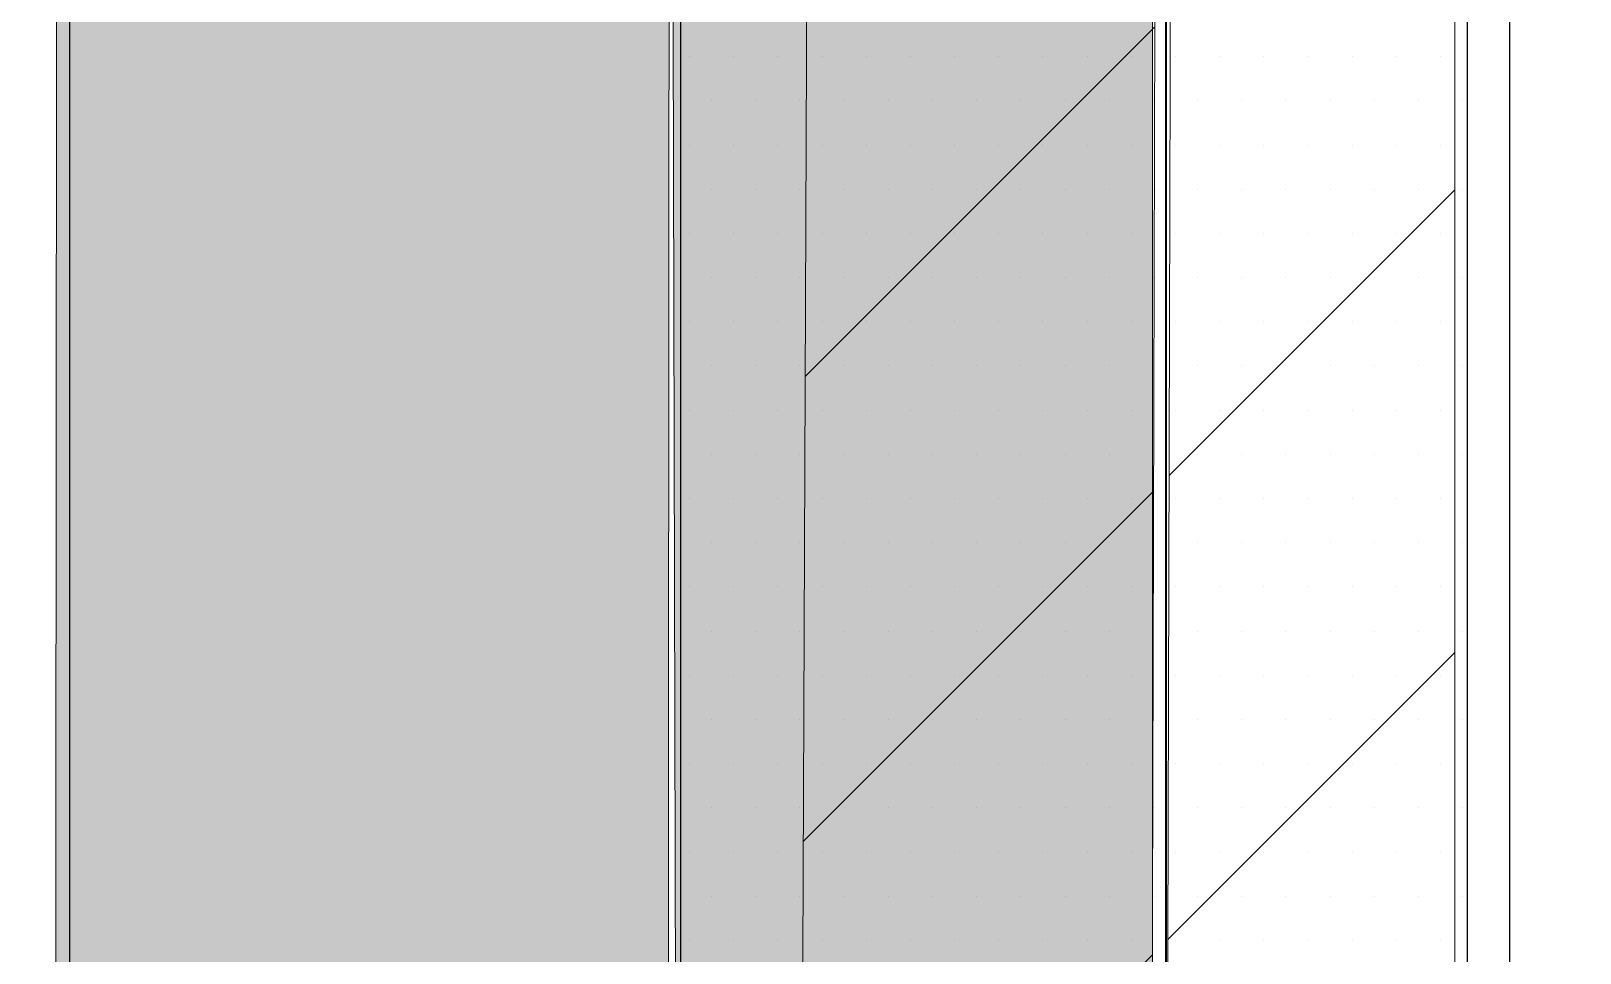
# Model space of a CAD drawing. Extents: x -1337 to 5791, y -3809 to 1769.
# Drawn here: x -668.85 to -621.52, y -2755.84 to -2727.67 of the extents above; entities that cross this region are included whole.
import ezdxf

# ---------------------------------------------------------------- set-up
doc = ezdxf.new("R2010")
doc.units = 0
doc.header["$MEASUREMENT"] = 0
for name, color, linetype, lineweight in [('.ATI-HATCH', 7, 'Continuous', 0), ('G-ANNO-TTLB', 7, 'Continuous', 0), ('Layer 12', 7, 'Continuous', 0), ('TYVEK', 7, 'Continuous', 0)]:
    doc.layers.add(name, color=color, linetype=linetype, lineweight=lineweight)
pattern_1 = [(45, (0, 0), (-7.071067, 7.07107), [])]

# ---------------------------------------------------------------- blocks, each defined once
blk = doc.blocks.new('Block_92')
at = {"layer": '.ATI-HATCH'}
for points, knots in [([(-634.164, -2797.622), (-634.164, -2797.622), (-634.164, -2769.558), (-634.164, -2769.558), (-634.164, -2769.558), (-634.177, -2664.619), (-634.177, -2664.619), (-634.177, -2664.619), (-649.005, -2655.929), (-649.005, -2655.929), (-649.005, -2655.929), (-649.004, -2805.979), (-649.004, -2805.979), (-649.004, -2805.979), (-644.452, -2803.416), (-644.452, -2803.416), (-644.452, -2803.416), (-634.164, -2797.622), (-634.164, -2797.622)], [0, 0, 0, 0, 1, 1, 1, 2, 2, 2, 3, 3, 3, 4, 4, 4, 5, 5, 5, 6, 6, 6, 6]), ([(-622.657, -2792.195), (-622.657, -2792.195), (-624.955, -2790.877), (-624.955, -2790.877), (-624.955, -2790.877), (-624.955, -2670.023), (-624.955, -2670.023), (-624.955, -2670.023), (-634.177, -2664.619), (-634.177, -2664.619), (-634.177, -2664.619), (-634.164, -2769.558), (-634.164, -2769.558), (-634.164, -2769.558), (-634.164, -2797.636), (-634.164, -2797.636)], [0, 0, 0, 0, 1, 1, 1, 2, 2, 2, 3, 3, 3, 4, 4, 4, 5, 5, 5, 5])]:
    blk.add_open_spline(points, degree=3, knots=knots, dxfattribs=at)
at = {"layer": '.ATI-HATCH', "color": 8, "lineweight": 0, "true_color": 0x808080}
for points in [[(-648.731, -2728.459), (-648.731, -2728.459), (-648.731, -2728.459), (-648.731, -2728.459)], [(-647.381, -2728.459), (-647.381, -2728.459), (-647.381, -2728.459), (-647.381, -2728.459)], [(-646.031, -2728.459), (-646.031, -2728.459), (-646.031, -2728.459), (-646.031, -2728.459)], [(-644.681, -2728.459), (-644.681, -2728.459), (-644.681, -2728.459), (-644.681, -2728.459)], [(-643.331, -2728.459), (-643.331, -2728.459), (-643.331, -2728.459), (-643.331, -2728.459)], [(-641.981, -2728.459), (-641.981, -2728.459), (-641.981, -2728.459), (-641.981, -2728.459)], [(-640.631, -2728.459), (-640.631, -2728.459), (-640.631, -2728.459), (-640.631, -2728.459)], [(-639.281, -2728.459), (-639.281, -2728.459), (-639.281, -2728.459), (-639.281, -2728.459)], [(-637.931, -2728.459), (-637.931, -2728.459), (-637.931, -2728.459), (-637.931, -2728.459)], [(-636.581, -2728.459), (-636.581, -2728.459), (-636.581, -2728.459), (-636.581, -2728.459)], [(-635.231, -2728.459), (-635.231, -2728.459), (-635.231, -2728.459), (-635.231, -2728.459)], [(-633.881, -2728.459), (-633.881, -2728.459), (-633.881, -2728.459), (-633.881, -2728.459)], [(-632.531, -2728.459), (-632.531, -2728.459), (-632.531, -2728.459), (-632.531, -2728.459)], [(-631.181, -2728.459), (-631.181, -2728.459), (-631.181, -2728.459), (-631.181, -2728.459)], [(-629.831, -2728.459), (-629.831, -2728.459), (-629.831, -2728.459), (-629.831, -2728.459)], [(-628.481, -2728.459), (-628.481, -2728.459), (-628.481, -2728.459), (-628.481, -2728.459)], [(-627.131, -2728.459), (-627.131, -2728.459), (-627.131, -2728.459), (-627.131, -2728.459)], [(-625.781, -2728.459), (-625.781, -2728.459), (-625.781, -2728.459), (-625.781, -2728.459)], [(-648.056, -2729.809), (-648.056, -2729.809), (-648.056, -2729.809), (-648.056, -2729.809)], [(-646.706, -2729.809), (-646.706, -2729.809), (-646.706, -2729.809), (-646.706, -2729.809)], [(-645.356, -2729.809), (-645.356, -2729.809), (-645.356, -2729.809), (-645.356, -2729.809)], [(-644.006, -2729.809), (-644.006, -2729.809), (-644.006, -2729.809), (-644.006, -2729.809)], [(-642.656, -2729.809), (-642.656, -2729.809), (-642.656, -2729.809), (-642.656, -2729.809)], [(-641.306, -2729.809), (-641.306, -2729.809), (-641.306, -2729.809), (-641.306, -2729.809)], [(-639.956, -2729.809), (-639.956, -2729.809), (-639.956, -2729.809), (-639.956, -2729.809)], [(-638.606, -2729.809), (-638.606, -2729.809), (-638.606, -2729.809), (-638.606, -2729.809)], [(-637.256, -2729.809), (-637.256, -2729.809), (-637.256, -2729.809), (-637.256, -2729.809)], [(-635.906, -2729.809), (-635.906, -2729.809), (-635.906, -2729.809), (-635.906, -2729.809)], [(-634.556, -2729.809), (-634.556, -2729.809), (-634.556, -2729.809), (-634.556, -2729.809)], [(-633.206, -2729.809), (-633.206, -2729.809), (-633.206, -2729.809), (-633.206, -2729.809)], [(-631.856, -2729.809), (-631.856, -2729.809), (-631.856, -2729.809), (-631.856, -2729.809)], [(-630.506, -2729.809), (-630.506, -2729.809), (-630.506, -2729.809), (-630.506, -2729.809)], [(-629.156, -2729.809), (-629.156, -2729.809), (-629.156, -2729.809), (-629.156, -2729.809)], [(-627.806, -2729.809), (-627.806, -2729.809), (-627.806, -2729.809), (-627.806, -2729.809)], [(-626.456, -2729.809), (-626.456, -2729.809), (-626.456, -2729.809), (-626.456, -2729.809)], [(-625.106, -2729.809), (-625.106, -2729.809), (-625.106, -2729.809), (-625.106, -2729.809)], [(-648.731, -2731.159), (-648.731, -2731.159), (-648.731, -2731.159), (-648.731, -2731.159)], [(-647.381, -2731.159), (-647.381, -2731.159), (-647.381, -2731.159), (-647.381, -2731.159)], [(-646.031, -2731.159), (-646.031, -2731.159), (-646.031, -2731.159), (-646.031, -2731.159)], [(-644.681, -2731.159), (-644.681, -2731.159), (-644.681, -2731.159), (-644.681, -2731.159)], [(-643.331, -2731.159), (-643.331, -2731.159), (-643.331, -2731.159), (-643.331, -2731.159)], [(-641.981, -2731.159), (-641.981, -2731.159), (-641.981, -2731.159), (-641.981, -2731.159)], [(-640.631, -2731.159), (-640.631, -2731.159), (-640.631, -2731.159), (-640.631, -2731.159)], [(-639.281, -2731.159), (-639.281, -2731.159), (-639.281, -2731.159), (-639.281, -2731.159)], [(-637.931, -2731.159), (-637.931, -2731.159), (-637.931, -2731.159), (-637.931, -2731.159)], [(-636.581, -2731.159), (-636.581, -2731.159), (-636.581, -2731.159), (-636.581, -2731.159)], [(-635.231, -2731.159), (-635.231, -2731.159), (-635.231, -2731.159), (-635.231, -2731.159)], [(-633.881, -2731.159), (-633.881, -2731.159), (-633.881, -2731.159), (-633.881, -2731.159)], [(-632.531, -2731.159), (-632.531, -2731.159), (-632.531, -2731.159), (-632.531, -2731.159)], [(-631.181, -2731.159), (-631.181, -2731.159), (-631.181, -2731.159), (-631.181, -2731.159)], [(-629.831, -2731.159), (-629.831, -2731.159), (-629.831, -2731.159), (-629.831, -2731.159)], [(-628.481, -2731.159), (-628.481, -2731.159), (-628.481, -2731.159), (-628.481, -2731.159)], [(-627.131, -2731.159), (-627.131, -2731.159), (-627.131, -2731.159), (-627.131, -2731.159)], [(-625.781, -2731.159), (-625.781, -2731.159), (-625.781, -2731.159), (-625.781, -2731.159)], [(-648.056, -2732.509), (-648.056, -2732.509), (-648.056, -2732.509), (-648.056, -2732.509)], [(-646.706, -2732.509), (-646.706, -2732.509), (-646.706, -2732.509), (-646.706, -2732.509)], [(-645.356, -2732.509), (-645.356, -2732.509), (-645.356, -2732.509), (-645.356, -2732.509)], [(-644.006, -2732.509), (-644.006, -2732.509), (-644.006, -2732.509), (-644.006, -2732.509)], [(-642.656, -2732.509), (-642.656, -2732.509), (-642.656, -2732.509), (-642.656, -2732.509)], [(-641.306, -2732.509), (-641.306, -2732.509), (-641.306, -2732.509), (-641.306, -2732.509)], [(-639.956, -2732.509), (-639.956, -2732.509), (-639.956, -2732.509), (-639.956, -2732.509)], [(-638.606, -2732.509), (-638.606, -2732.509), (-638.606, -2732.509), (-638.606, -2732.509)], [(-637.256, -2732.509), (-637.256, -2732.509), (-637.256, -2732.509), (-637.256, -2732.509)], [(-635.906, -2732.509), (-635.906, -2732.509), (-635.906, -2732.509), (-635.906, -2732.509)], [(-634.556, -2732.509), (-634.556, -2732.509), (-634.556, -2732.509), (-634.556, -2732.509)], [(-633.206, -2732.509), (-633.206, -2732.509), (-633.206, -2732.509), (-633.206, -2732.509)], [(-631.856, -2732.509), (-631.856, -2732.509), (-631.856, -2732.509), (-631.856, -2732.509)], [(-630.506, -2732.509), (-630.506, -2732.509), (-630.506, -2732.509), (-630.506, -2732.509)], [(-629.156, -2732.509), (-629.156, -2732.509), (-629.156, -2732.509), (-629.156, -2732.509)], [(-627.806, -2732.509), (-627.806, -2732.509), (-627.806, -2732.509), (-627.806, -2732.509)], [(-626.456, -2732.509), (-626.456, -2732.509), (-626.456, -2732.509), (-626.456, -2732.509)], [(-625.106, -2732.509), (-625.106, -2732.509), (-625.106, -2732.509), (-625.106, -2732.509)], [(-648.731, -2733.859), (-648.731, -2733.859), (-648.731, -2733.859), (-648.731, -2733.859)], [(-647.381, -2733.859), (-647.381, -2733.859), (-647.381, -2733.859), (-647.381, -2733.859)], [(-646.031, -2733.859), (-646.031, -2733.859), (-646.031, -2733.859), (-646.031, -2733.859)], [(-644.681, -2733.859), (-644.681, -2733.859), (-644.681, -2733.859), (-644.681, -2733.859)], [(-643.331, -2733.859), (-643.331, -2733.859), (-643.331, -2733.859), (-643.331, -2733.859)], [(-641.981, -2733.859), (-641.981, -2733.859), (-641.981, -2733.859), (-641.981, -2733.859)], [(-640.631, -2733.859), (-640.631, -2733.859), (-640.631, -2733.859), (-640.631, -2733.859)], [(-639.281, -2733.859), (-639.281, -2733.859), (-639.281, -2733.859), (-639.281, -2733.859)], [(-637.931, -2733.859), (-637.931, -2733.859), (-637.931, -2733.859), (-637.931, -2733.859)], [(-636.581, -2733.859), (-636.581, -2733.859), (-636.581, -2733.859), (-636.581, -2733.859)], [(-635.231, -2733.859), (-635.231, -2733.859), (-635.231, -2733.859), (-635.231, -2733.859)], [(-633.881, -2733.859), (-633.881, -2733.859), (-633.881, -2733.859), (-633.881, -2733.859)], [(-632.531, -2733.859), (-632.531, -2733.859), (-632.531, -2733.859), (-632.531, -2733.859)], [(-631.181, -2733.859), (-631.181, -2733.859), (-631.181, -2733.859), (-631.181, -2733.859)], [(-629.831, -2733.859), (-629.831, -2733.859), (-629.831, -2733.859), (-629.831, -2733.859)], [(-628.481, -2733.859), (-628.481, -2733.859), (-628.481, -2733.859), (-628.481, -2733.859)], [(-627.131, -2733.859), (-627.131, -2733.859), (-627.131, -2733.859), (-627.131, -2733.859)], [(-625.781, -2733.859), (-625.781, -2733.859), (-625.781, -2733.859), (-625.781, -2733.859)], [(-648.056, -2735.209), (-648.056, -2735.209), (-648.056, -2735.209), (-648.056, -2735.209)], [(-646.706, -2735.209), (-646.706, -2735.209), (-646.706, -2735.209), (-646.706, -2735.209)], [(-645.356, -2735.209), (-645.356, -2735.209), (-645.356, -2735.209), (-645.356, -2735.209)], [(-644.006, -2735.209), (-644.006, -2735.209), (-644.006, -2735.209), (-644.006, -2735.209)], [(-642.656, -2735.209), (-642.656, -2735.209), (-642.656, -2735.209), (-642.656, -2735.209)], [(-641.306, -2735.209), (-641.306, -2735.209), (-641.306, -2735.209), (-641.306, -2735.209)], [(-639.956, -2735.209), (-639.956, -2735.209), (-639.956, -2735.209), (-639.956, -2735.209)], [(-638.606, -2735.209), (-638.606, -2735.209), (-638.606, -2735.209), (-638.606, -2735.209)], [(-637.256, -2735.209), (-637.256, -2735.209), (-637.256, -2735.209), (-637.256, -2735.209)], [(-635.906, -2735.209), (-635.906, -2735.209), (-635.906, -2735.209), (-635.906, -2735.209)], [(-634.556, -2735.209), (-634.556, -2735.209), (-634.556, -2735.209), (-634.556, -2735.209)], [(-633.206, -2735.209), (-633.206, -2735.209), (-633.206, -2735.209), (-633.206, -2735.209)], [(-631.856, -2735.209), (-631.856, -2735.209), (-631.856, -2735.209), (-631.856, -2735.209)], [(-630.506, -2735.209), (-630.506, -2735.209), (-630.506, -2735.209), (-630.506, -2735.209)], [(-629.156, -2735.209), (-629.156, -2735.209), (-629.156, -2735.209), (-629.156, -2735.209)], [(-627.806, -2735.209), (-627.806, -2735.209), (-627.806, -2735.209), (-627.806, -2735.209)], [(-626.456, -2735.209), (-626.456, -2735.209), (-626.456, -2735.209), (-626.456, -2735.209)], [(-625.106, -2735.209), (-625.106, -2735.209), (-625.106, -2735.209), (-625.106, -2735.209)], [(-648.731, -2736.559), (-648.731, -2736.559), (-648.731, -2736.559), (-648.731, -2736.559)], [(-647.381, -2736.559), (-647.381, -2736.559), (-647.381, -2736.559), (-647.381, -2736.559)], [(-646.031, -2736.559), (-646.031, -2736.559), (-646.031, -2736.559), (-646.031, -2736.559)], [(-644.681, -2736.559), (-644.681, -2736.559), (-644.681, -2736.559), (-644.681, -2736.559)], [(-643.331, -2736.559), (-643.331, -2736.559), (-643.331, -2736.559), (-643.331, -2736.559)], [(-641.981, -2736.559), (-641.981, -2736.559), (-641.981, -2736.559), (-641.981, -2736.559)], [(-640.631, -2736.559), (-640.631, -2736.559), (-640.631, -2736.559), (-640.631, -2736.559)], [(-639.281, -2736.559), (-639.281, -2736.559), (-639.281, -2736.559), (-639.281, -2736.559)], [(-637.931, -2736.559), (-637.931, -2736.559), (-637.931, -2736.559), (-637.931, -2736.559)], [(-636.581, -2736.559), (-636.581, -2736.559), (-636.581, -2736.559), (-636.581, -2736.559)], [(-635.231, -2736.559), (-635.231, -2736.559), (-635.231, -2736.559), (-635.231, -2736.559)], [(-633.881, -2736.559), (-633.881, -2736.559), (-633.881, -2736.559), (-633.881, -2736.559)], [(-632.531, -2736.559), (-632.531, -2736.559), (-632.531, -2736.559), (-632.531, -2736.559)], [(-631.181, -2736.559), (-631.181, -2736.559), (-631.181, -2736.559), (-631.181, -2736.559)], [(-629.831, -2736.559), (-629.831, -2736.559), (-629.831, -2736.559), (-629.831, -2736.559)], [(-628.481, -2736.559), (-628.481, -2736.559), (-628.481, -2736.559), (-628.481, -2736.559)], [(-627.131, -2736.559), (-627.131, -2736.559), (-627.131, -2736.559), (-627.131, -2736.559)], [(-625.781, -2736.559), (-625.781, -2736.559), (-625.781, -2736.559), (-625.781, -2736.559)], [(-648.056, -2737.909), (-648.056, -2737.909), (-648.056, -2737.909), (-648.056, -2737.909)], [(-646.706, -2737.909), (-646.706, -2737.909), (-646.706, -2737.909), (-646.706, -2737.909)], [(-645.356, -2737.909), (-645.356, -2737.909), (-645.356, -2737.909), (-645.356, -2737.909)], [(-644.006, -2737.909), (-644.006, -2737.909), (-644.006, -2737.909), (-644.006, -2737.909)], [(-642.656, -2737.909), (-642.656, -2737.909), (-642.656, -2737.909), (-642.656, -2737.909)], [(-641.306, -2737.909), (-641.306, -2737.909), (-641.306, -2737.909), (-641.306, -2737.909)], [(-639.956, -2737.909), (-639.956, -2737.909), (-639.956, -2737.909), (-639.956, -2737.909)], [(-638.606, -2737.909), (-638.606, -2737.909), (-638.606, -2737.909), (-638.606, -2737.909)], [(-637.256, -2737.909), (-637.256, -2737.909), (-637.256, -2737.909), (-637.256, -2737.909)], [(-635.906, -2737.909), (-635.906, -2737.909), (-635.906, -2737.909), (-635.906, -2737.909)], [(-634.556, -2737.909), (-634.556, -2737.909), (-634.556, -2737.909), (-634.556, -2737.909)], [(-633.206, -2737.909), (-633.206, -2737.909), (-633.206, -2737.909), (-633.206, -2737.909)], [(-631.856, -2737.909), (-631.856, -2737.909), (-631.856, -2737.909), (-631.856, -2737.909)], [(-630.506, -2737.909), (-630.506, -2737.909), (-630.506, -2737.909), (-630.506, -2737.909)], [(-629.156, -2737.909), (-629.156, -2737.909), (-629.156, -2737.909), (-629.156, -2737.909)], [(-627.806, -2737.909), (-627.806, -2737.909), (-627.806, -2737.909), (-627.806, -2737.909)], [(-626.456, -2737.909), (-626.456, -2737.909), (-626.456, -2737.909), (-626.456, -2737.909)], [(-625.106, -2737.909), (-625.106, -2737.909), (-625.106, -2737.909), (-625.106, -2737.909)], [(-648.731, -2739.259), (-648.731, -2739.259), (-648.731, -2739.259), (-648.731, -2739.259)], [(-647.381, -2739.259), (-647.381, -2739.259), (-647.381, -2739.259), (-647.381, -2739.259)], [(-646.031, -2739.259), (-646.031, -2739.259), (-646.031, -2739.259), (-646.031, -2739.259)], [(-644.681, -2739.259), (-644.681, -2739.259), (-644.681, -2739.259), (-644.681, -2739.259)], [(-643.331, -2739.259), (-643.331, -2739.259), (-643.331, -2739.259), (-643.331, -2739.259)], [(-641.981, -2739.259), (-641.981, -2739.259), (-641.981, -2739.259), (-641.981, -2739.259)], [(-640.631, -2739.259), (-640.631, -2739.259), (-640.631, -2739.259), (-640.631, -2739.259)], [(-639.281, -2739.259), (-639.281, -2739.259), (-639.281, -2739.259), (-639.281, -2739.259)], [(-637.931, -2739.259), (-637.931, -2739.259), (-637.931, -2739.259), (-637.931, -2739.259)], [(-636.581, -2739.259), (-636.581, -2739.259), (-636.581, -2739.259), (-636.581, -2739.259)], [(-635.231, -2739.259), (-635.231, -2739.259), (-635.231, -2739.259), (-635.231, -2739.259)], [(-633.881, -2739.259), (-633.881, -2739.259), (-633.881, -2739.259), (-633.881, -2739.259)], [(-632.531, -2739.259), (-632.531, -2739.259), (-632.531, -2739.259), (-632.531, -2739.259)], [(-631.181, -2739.259), (-631.181, -2739.259), (-631.181, -2739.259), (-631.181, -2739.259)], [(-629.831, -2739.259), (-629.831, -2739.259), (-629.831, -2739.259), (-629.831, -2739.259)], [(-628.481, -2739.259), (-628.481, -2739.259), (-628.481, -2739.259), (-628.481, -2739.259)], [(-627.131, -2739.259), (-627.131, -2739.259), (-627.131, -2739.259), (-627.131, -2739.259)], [(-625.781, -2739.259), (-625.781, -2739.259), (-625.781, -2739.259), (-625.781, -2739.259)], [(-648.056, -2740.609), (-648.056, -2740.609), (-648.056, -2740.609), (-648.056, -2740.609)], [(-646.706, -2740.609), (-646.706, -2740.609), (-646.706, -2740.609), (-646.706, -2740.609)], [(-645.356, -2740.609), (-645.356, -2740.609), (-645.356, -2740.609), (-645.356, -2740.609)], [(-644.006, -2740.609), (-644.006, -2740.609), (-644.006, -2740.609), (-644.006, -2740.609)], [(-642.656, -2740.609), (-642.656, -2740.609), (-642.656, -2740.609), (-642.656, -2740.609)], [(-641.306, -2740.609), (-641.306, -2740.609), (-641.306, -2740.609), (-641.306, -2740.609)], [(-639.956, -2740.609), (-639.956, -2740.609), (-639.956, -2740.609), (-639.956, -2740.609)], [(-638.606, -2740.609), (-638.606, -2740.609), (-638.606, -2740.609), (-638.606, -2740.609)], [(-637.256, -2740.609), (-637.256, -2740.609), (-637.256, -2740.609), (-637.256, -2740.609)], [(-635.906, -2740.609), (-635.906, -2740.609), (-635.906, -2740.609), (-635.906, -2740.609)], [(-634.556, -2740.609), (-634.556, -2740.609), (-634.556, -2740.609), (-634.556, -2740.609)], [(-633.206, -2740.609), (-633.206, -2740.609), (-633.206, -2740.609), (-633.206, -2740.609)], [(-631.856, -2740.609), (-631.856, -2740.609), (-631.856, -2740.609), (-631.856, -2740.609)], [(-630.506, -2740.609), (-630.506, -2740.609), (-630.506, -2740.609), (-630.506, -2740.609)], [(-629.156, -2740.609), (-629.156, -2740.609), (-629.156, -2740.609), (-629.156, -2740.609)], [(-627.806, -2740.609), (-627.806, -2740.609), (-627.806, -2740.609), (-627.806, -2740.609)], [(-626.456, -2740.609), (-626.456, -2740.609), (-626.456, -2740.609), (-626.456, -2740.609)], [(-625.106, -2740.609), (-625.106, -2740.609), (-625.106, -2740.609), (-625.106, -2740.609)], [(-648.731, -2741.959), (-648.731, -2741.959), (-648.731, -2741.959), (-648.731, -2741.959)], [(-647.381, -2741.959), (-647.381, -2741.959), (-647.381, -2741.959), (-647.381, -2741.959)], [(-646.031, -2741.959), (-646.031, -2741.959), (-646.031, -2741.959), (-646.031, -2741.959)], [(-644.681, -2741.959), (-644.681, -2741.959), (-644.681, -2741.959), (-644.681, -2741.959)], [(-643.331, -2741.959), (-643.331, -2741.959), (-643.331, -2741.959), (-643.331, -2741.959)], [(-641.981, -2741.959), (-641.981, -2741.959), (-641.981, -2741.959), (-641.981, -2741.959)], [(-640.631, -2741.959), (-640.631, -2741.959), (-640.631, -2741.959), (-640.631, -2741.959)], [(-639.281, -2741.959), (-639.281, -2741.959), (-639.281, -2741.959), (-639.281, -2741.959)], [(-637.931, -2741.959), (-637.931, -2741.959), (-637.931, -2741.959), (-637.931, -2741.959)], [(-636.581, -2741.959), (-636.581, -2741.959), (-636.581, -2741.959), (-636.581, -2741.959)], [(-635.231, -2741.959), (-635.231, -2741.959), (-635.231, -2741.959), (-635.231, -2741.959)], [(-633.881, -2741.959), (-633.881, -2741.959), (-633.881, -2741.959), (-633.881, -2741.959)], [(-632.531, -2741.959), (-632.531, -2741.959), (-632.531, -2741.959), (-632.531, -2741.959)], [(-631.181, -2741.959), (-631.181, -2741.959), (-631.181, -2741.959), (-631.181, -2741.959)], [(-629.831, -2741.959), (-629.831, -2741.959), (-629.831, -2741.959), (-629.831, -2741.959)], [(-628.481, -2741.959), (-628.481, -2741.959), (-628.481, -2741.959), (-628.481, -2741.959)], [(-627.131, -2741.959), (-627.131, -2741.959), (-627.131, -2741.959), (-627.131, -2741.959)], [(-625.781, -2741.959), (-625.781, -2741.959), (-625.781, -2741.959), (-625.781, -2741.959)], [(-648.056, -2743.309), (-648.056, -2743.309), (-648.056, -2743.309), (-648.056, -2743.309)], [(-646.706, -2743.309), (-646.706, -2743.309), (-646.706, -2743.309), (-646.706, -2743.309)], [(-645.356, -2743.309), (-645.356, -2743.309), (-645.356, -2743.309), (-645.356, -2743.309)], [(-644.006, -2743.309), (-644.006, -2743.309), (-644.006, -2743.309), (-644.006, -2743.309)], [(-642.656, -2743.309), (-642.656, -2743.309), (-642.656, -2743.309), (-642.656, -2743.309)], [(-641.306, -2743.309), (-641.306, -2743.309), (-641.306, -2743.309), (-641.306, -2743.309)], [(-639.956, -2743.309), (-639.956, -2743.309), (-639.956, -2743.309), (-639.956, -2743.309)], [(-638.606, -2743.309), (-638.606, -2743.309), (-638.606, -2743.309), (-638.606, -2743.309)], [(-637.256, -2743.309), (-637.256, -2743.309), (-637.256, -2743.309), (-637.256, -2743.309)], [(-635.906, -2743.309), (-635.906, -2743.309), (-635.906, -2743.309), (-635.906, -2743.309)], [(-634.556, -2743.309), (-634.556, -2743.309), (-634.556, -2743.309), (-634.556, -2743.309)], [(-633.206, -2743.309), (-633.206, -2743.309), (-633.206, -2743.309), (-633.206, -2743.309)], [(-631.856, -2743.309), (-631.856, -2743.309), (-631.856, -2743.309), (-631.856, -2743.309)], [(-630.506, -2743.309), (-630.506, -2743.309), (-630.506, -2743.309), (-630.506, -2743.309)], [(-629.156, -2743.309), (-629.156, -2743.309), (-629.156, -2743.309), (-629.156, -2743.309)], [(-627.806, -2743.309), (-627.806, -2743.309), (-627.806, -2743.309), (-627.806, -2743.309)], [(-626.456, -2743.309), (-626.456, -2743.309), (-626.456, -2743.309), (-626.456, -2743.309)], [(-625.106, -2743.309), (-625.106, -2743.309), (-625.106, -2743.309), (-625.106, -2743.309)], [(-648.731, -2744.659), (-648.731, -2744.659), (-648.731, -2744.659), (-648.731, -2744.659)], [(-647.381, -2744.659), (-647.381, -2744.659), (-647.381, -2744.659), (-647.381, -2744.659)], [(-646.031, -2744.659), (-646.031, -2744.659), (-646.031, -2744.659), (-646.031, -2744.659)], [(-644.681, -2744.659), (-644.681, -2744.659), (-644.681, -2744.659), (-644.681, -2744.659)], [(-643.331, -2744.659), (-643.331, -2744.659), (-643.331, -2744.659), (-643.331, -2744.659)], [(-641.981, -2744.659), (-641.981, -2744.659), (-641.981, -2744.659), (-641.981, -2744.659)], [(-640.631, -2744.659), (-640.631, -2744.659), (-640.631, -2744.659), (-640.631, -2744.659)], [(-639.281, -2744.659), (-639.281, -2744.659), (-639.281, -2744.659), (-639.281, -2744.659)], [(-637.931, -2744.659), (-637.931, -2744.659), (-637.931, -2744.659), (-637.931, -2744.659)], [(-636.581, -2744.659), (-636.581, -2744.659), (-636.581, -2744.659), (-636.581, -2744.659)], [(-635.231, -2744.659), (-635.231, -2744.659), (-635.231, -2744.659), (-635.231, -2744.659)], [(-633.881, -2744.659), (-633.881, -2744.659), (-633.881, -2744.659), (-633.881, -2744.659)], [(-632.531, -2744.659), (-632.531, -2744.659), (-632.531, -2744.659), (-632.531, -2744.659)], [(-631.181, -2744.659), (-631.181, -2744.659), (-631.181, -2744.659), (-631.181, -2744.659)], [(-629.831, -2744.659), (-629.831, -2744.659), (-629.831, -2744.659), (-629.831, -2744.659)], [(-628.481, -2744.659), (-628.481, -2744.659), (-628.481, -2744.659), (-628.481, -2744.659)], [(-627.131, -2744.659), (-627.131, -2744.659), (-627.131, -2744.659), (-627.131, -2744.659)], [(-625.781, -2744.659), (-625.781, -2744.659), (-625.781, -2744.659), (-625.781, -2744.659)], [(-648.056, -2746.009), (-648.056, -2746.009), (-648.056, -2746.009), (-648.056, -2746.009)], [(-646.706, -2746.009), (-646.706, -2746.009), (-646.706, -2746.009), (-646.706, -2746.009)], [(-645.356, -2746.009), (-645.356, -2746.009), (-645.356, -2746.009), (-645.356, -2746.009)], [(-644.006, -2746.009), (-644.006, -2746.009), (-644.006, -2746.009), (-644.006, -2746.009)], [(-642.656, -2746.009), (-642.656, -2746.009), (-642.656, -2746.009), (-642.656, -2746.009)], [(-641.306, -2746.009), (-641.306, -2746.009), (-641.306, -2746.009), (-641.306, -2746.009)], [(-639.956, -2746.009), (-639.956, -2746.009), (-639.956, -2746.009), (-639.956, -2746.009)], [(-638.606, -2746.009), (-638.606, -2746.009), (-638.606, -2746.009), (-638.606, -2746.009)], [(-637.256, -2746.009), (-637.256, -2746.009), (-637.256, -2746.009), (-637.256, -2746.009)], [(-635.906, -2746.009), (-635.906, -2746.009), (-635.906, -2746.009), (-635.906, -2746.009)], [(-634.556, -2746.009), (-634.556, -2746.009), (-634.556, -2746.009), (-634.556, -2746.009)], [(-633.206, -2746.009), (-633.206, -2746.009), (-633.206, -2746.009), (-633.206, -2746.009)], [(-631.856, -2746.009), (-631.856, -2746.009), (-631.856, -2746.009), (-631.856, -2746.009)], [(-630.506, -2746.009), (-630.506, -2746.009), (-630.506, -2746.009), (-630.506, -2746.009)], [(-629.156, -2746.009), (-629.156, -2746.009), (-629.156, -2746.009), (-629.156, -2746.009)], [(-627.806, -2746.009), (-627.806, -2746.009), (-627.806, -2746.009), (-627.806, -2746.009)], [(-626.456, -2746.009), (-626.456, -2746.009), (-626.456, -2746.009), (-626.456, -2746.009)], [(-625.106, -2746.009), (-625.106, -2746.009), (-625.106, -2746.009), (-625.106, -2746.009)], [(-648.731, -2747.359), (-648.731, -2747.359), (-648.731, -2747.359), (-648.731, -2747.359)], [(-647.381, -2747.359), (-647.381, -2747.359), (-647.381, -2747.359), (-647.381, -2747.359)], [(-646.031, -2747.359), (-646.031, -2747.359), (-646.031, -2747.359), (-646.031, -2747.359)], [(-644.681, -2747.359), (-644.681, -2747.359), (-644.681, -2747.359), (-644.681, -2747.359)], [(-643.331, -2747.359), (-643.331, -2747.359), (-643.331, -2747.359), (-643.331, -2747.359)], [(-641.981, -2747.359), (-641.981, -2747.359), (-641.981, -2747.359), (-641.981, -2747.359)], [(-640.631, -2747.359), (-640.631, -2747.359), (-640.631, -2747.359), (-640.631, -2747.359)], [(-639.281, -2747.359), (-639.281, -2747.359), (-639.281, -2747.359), (-639.281, -2747.359)], [(-637.931, -2747.359), (-637.931, -2747.359), (-637.931, -2747.359), (-637.931, -2747.359)], [(-636.581, -2747.359), (-636.581, -2747.359), (-636.581, -2747.359), (-636.581, -2747.359)], [(-635.231, -2747.359), (-635.231, -2747.359), (-635.231, -2747.359), (-635.231, -2747.359)], [(-633.881, -2747.359), (-633.881, -2747.359), (-633.881, -2747.359), (-633.881, -2747.359)], [(-632.531, -2747.359), (-632.531, -2747.359), (-632.531, -2747.359), (-632.531, -2747.359)], [(-631.181, -2747.359), (-631.181, -2747.359), (-631.181, -2747.359), (-631.181, -2747.359)], [(-629.831, -2747.359), (-629.831, -2747.359), (-629.831, -2747.359), (-629.831, -2747.359)], [(-628.481, -2747.359), (-628.481, -2747.359), (-628.481, -2747.359), (-628.481, -2747.359)], [(-627.131, -2747.359), (-627.131, -2747.359), (-627.131, -2747.359), (-627.131, -2747.359)], [(-625.781, -2747.359), (-625.781, -2747.359), (-625.781, -2747.359), (-625.781, -2747.359)], [(-648.056, -2748.709), (-648.056, -2748.709), (-648.056, -2748.709), (-648.056, -2748.709)], [(-646.706, -2748.709), (-646.706, -2748.709), (-646.706, -2748.709), (-646.706, -2748.709)], [(-645.356, -2748.709), (-645.356, -2748.709), (-645.356, -2748.709), (-645.356, -2748.709)], [(-644.006, -2748.709), (-644.006, -2748.709), (-644.006, -2748.709), (-644.006, -2748.709)], [(-642.656, -2748.709), (-642.656, -2748.709), (-642.656, -2748.709), (-642.656, -2748.709)], [(-641.306, -2748.709), (-641.306, -2748.709), (-641.306, -2748.709), (-641.306, -2748.709)], [(-639.956, -2748.709), (-639.956, -2748.709), (-639.956, -2748.709), (-639.956, -2748.709)], [(-638.606, -2748.709), (-638.606, -2748.709), (-638.606, -2748.709), (-638.606, -2748.709)], [(-637.256, -2748.709), (-637.256, -2748.709), (-637.256, -2748.709), (-637.256, -2748.709)], [(-635.906, -2748.709), (-635.906, -2748.709), (-635.906, -2748.709), (-635.906, -2748.709)], [(-634.556, -2748.709), (-634.556, -2748.709), (-634.556, -2748.709), (-634.556, -2748.709)], [(-633.206, -2748.709), (-633.206, -2748.709), (-633.206, -2748.709), (-633.206, -2748.709)], [(-631.856, -2748.709), (-631.856, -2748.709), (-631.856, -2748.709), (-631.856, -2748.709)], [(-630.506, -2748.709), (-630.506, -2748.709), (-630.506, -2748.709), (-630.506, -2748.709)], [(-629.156, -2748.709), (-629.156, -2748.709), (-629.156, -2748.709), (-629.156, -2748.709)], [(-627.806, -2748.709), (-627.806, -2748.709), (-627.806, -2748.709), (-627.806, -2748.709)], [(-626.456, -2748.709), (-626.456, -2748.709), (-626.456, -2748.709), (-626.456, -2748.709)], [(-625.106, -2748.709), (-625.106, -2748.709), (-625.106, -2748.709), (-625.106, -2748.709)], [(-648.731, -2750.059), (-648.731, -2750.059), (-648.731, -2750.059), (-648.731, -2750.059)], [(-647.381, -2750.059), (-647.381, -2750.059), (-647.381, -2750.059), (-647.381, -2750.059)], [(-646.031, -2750.059), (-646.031, -2750.059), (-646.031, -2750.059), (-646.031, -2750.059)], [(-644.681, -2750.059), (-644.681, -2750.059), (-644.681, -2750.059), (-644.681, -2750.059)], [(-643.331, -2750.059), (-643.331, -2750.059), (-643.331, -2750.059), (-643.331, -2750.059)], [(-641.981, -2750.059), (-641.981, -2750.059), (-641.981, -2750.059), (-641.981, -2750.059)], [(-640.631, -2750.059), (-640.631, -2750.059), (-640.631, -2750.059), (-640.631, -2750.059)], [(-639.281, -2750.059), (-639.281, -2750.059), (-639.281, -2750.059), (-639.281, -2750.059)], [(-637.931, -2750.059), (-637.931, -2750.059), (-637.931, -2750.059), (-637.931, -2750.059)], [(-636.581, -2750.059), (-636.581, -2750.059), (-636.581, -2750.059), (-636.581, -2750.059)], [(-635.231, -2750.059), (-635.231, -2750.059), (-635.231, -2750.059), (-635.231, -2750.059)], [(-633.881, -2750.059), (-633.881, -2750.059), (-633.881, -2750.059), (-633.881, -2750.059)], [(-632.531, -2750.059), (-632.531, -2750.059), (-632.531, -2750.059), (-632.531, -2750.059)], [(-631.181, -2750.059), (-631.181, -2750.059), (-631.181, -2750.059), (-631.181, -2750.059)], [(-629.831, -2750.059), (-629.831, -2750.059), (-629.831, -2750.059), (-629.831, -2750.059)], [(-628.481, -2750.059), (-628.481, -2750.059), (-628.481, -2750.059), (-628.481, -2750.059)], [(-627.131, -2750.059), (-627.131, -2750.059), (-627.131, -2750.059), (-627.131, -2750.059)], [(-625.781, -2750.059), (-625.781, -2750.059), (-625.781, -2750.059), (-625.781, -2750.059)], [(-648.056, -2751.409), (-648.056, -2751.409), (-648.056, -2751.409), (-648.056, -2751.409)], [(-646.706, -2751.409), (-646.706, -2751.409), (-646.706, -2751.409), (-646.706, -2751.409)], [(-645.356, -2751.409), (-645.356, -2751.409), (-645.356, -2751.409), (-645.356, -2751.409)], [(-644.006, -2751.409), (-644.006, -2751.409), (-644.006, -2751.409), (-644.006, -2751.409)], [(-642.656, -2751.409), (-642.656, -2751.409), (-642.656, -2751.409), (-642.656, -2751.409)], [(-641.306, -2751.409), (-641.306, -2751.409), (-641.306, -2751.409), (-641.306, -2751.409)], [(-639.956, -2751.409), (-639.956, -2751.409), (-639.956, -2751.409), (-639.956, -2751.409)], [(-638.606, -2751.409), (-638.606, -2751.409), (-638.606, -2751.409), (-638.606, -2751.409)], [(-637.256, -2751.409), (-637.256, -2751.409), (-637.256, -2751.409), (-637.256, -2751.409)], [(-635.906, -2751.409), (-635.906, -2751.409), (-635.906, -2751.409), (-635.906, -2751.409)], [(-634.556, -2751.409), (-634.556, -2751.409), (-634.556, -2751.409), (-634.556, -2751.409)], [(-633.206, -2751.409), (-633.206, -2751.409), (-633.206, -2751.409), (-633.206, -2751.409)], [(-631.856, -2751.409), (-631.856, -2751.409), (-631.856, -2751.409), (-631.856, -2751.409)], [(-630.506, -2751.409), (-630.506, -2751.409), (-630.506, -2751.409), (-630.506, -2751.409)], [(-629.156, -2751.409), (-629.156, -2751.409), (-629.156, -2751.409), (-629.156, -2751.409)], [(-627.806, -2751.409), (-627.806, -2751.409), (-627.806, -2751.409), (-627.806, -2751.409)], [(-626.456, -2751.409), (-626.456, -2751.409), (-626.456, -2751.409), (-626.456, -2751.409)], [(-625.106, -2751.409), (-625.106, -2751.409), (-625.106, -2751.409), (-625.106, -2751.409)], [(-648.731, -2752.759), (-648.731, -2752.759), (-648.731, -2752.759), (-648.731, -2752.759)], [(-647.381, -2752.759), (-647.381, -2752.759), (-647.381, -2752.759), (-647.381, -2752.759)], [(-646.031, -2752.759), (-646.031, -2752.759), (-646.031, -2752.759), (-646.031, -2752.759)], [(-644.681, -2752.759), (-644.681, -2752.759), (-644.681, -2752.759), (-644.681, -2752.759)], [(-643.331, -2752.759), (-643.331, -2752.759), (-643.331, -2752.759), (-643.331, -2752.759)], [(-641.981, -2752.759), (-641.981, -2752.759), (-641.981, -2752.759), (-641.981, -2752.759)], [(-640.631, -2752.759), (-640.631, -2752.759), (-640.631, -2752.759), (-640.631, -2752.759)], [(-639.281, -2752.759), (-639.281, -2752.759), (-639.281, -2752.759), (-639.281, -2752.759)], [(-637.931, -2752.759), (-637.931, -2752.759), (-637.931, -2752.759), (-637.931, -2752.759)], [(-636.581, -2752.759), (-636.581, -2752.759), (-636.581, -2752.759), (-636.581, -2752.759)], [(-635.231, -2752.759), (-635.231, -2752.759), (-635.231, -2752.759), (-635.231, -2752.759)], [(-633.881, -2752.759), (-633.881, -2752.759), (-633.881, -2752.759), (-633.881, -2752.759)], [(-632.531, -2752.759), (-632.531, -2752.759), (-632.531, -2752.759), (-632.531, -2752.759)], [(-631.181, -2752.759), (-631.181, -2752.759), (-631.181, -2752.759), (-631.181, -2752.759)], [(-629.831, -2752.759), (-629.831, -2752.759), (-629.831, -2752.759), (-629.831, -2752.759)], [(-628.481, -2752.759), (-628.481, -2752.759), (-628.481, -2752.759), (-628.481, -2752.759)], [(-627.131, -2752.759), (-627.131, -2752.759), (-627.131, -2752.759), (-627.131, -2752.759)], [(-625.781, -2752.759), (-625.781, -2752.759), (-625.781, -2752.759), (-625.781, -2752.759)], [(-648.056, -2754.109), (-648.056, -2754.109), (-648.056, -2754.109), (-648.056, -2754.109)], [(-646.706, -2754.109), (-646.706, -2754.109), (-646.706, -2754.109), (-646.706, -2754.109)], [(-645.356, -2754.109), (-645.356, -2754.109), (-645.356, -2754.109), (-645.356, -2754.109)], [(-644.006, -2754.109), (-644.006, -2754.109), (-644.006, -2754.109), (-644.006, -2754.109)], [(-642.656, -2754.109), (-642.656, -2754.109), (-642.656, -2754.109), (-642.656, -2754.109)], [(-641.306, -2754.109), (-641.306, -2754.109), (-641.306, -2754.109), (-641.306, -2754.109)], [(-639.956, -2754.109), (-639.956, -2754.109), (-639.956, -2754.109), (-639.956, -2754.109)], [(-638.606, -2754.109), (-638.606, -2754.109), (-638.606, -2754.109), (-638.606, -2754.109)], [(-637.256, -2754.109), (-637.256, -2754.109), (-637.256, -2754.109), (-637.256, -2754.109)], [(-635.906, -2754.109), (-635.906, -2754.109), (-635.906, -2754.109), (-635.906, -2754.109)], [(-634.556, -2754.109), (-634.556, -2754.109), (-634.556, -2754.109), (-634.556, -2754.109)], [(-633.206, -2754.109), (-633.206, -2754.109), (-633.206, -2754.109), (-633.206, -2754.109)], [(-631.856, -2754.109), (-631.856, -2754.109), (-631.856, -2754.109), (-631.856, -2754.109)], [(-630.506, -2754.109), (-630.506, -2754.109), (-630.506, -2754.109), (-630.506, -2754.109)], [(-629.156, -2754.109), (-629.156, -2754.109), (-629.156, -2754.109), (-629.156, -2754.109)], [(-627.806, -2754.109), (-627.806, -2754.109), (-627.806, -2754.109), (-627.806, -2754.109)], [(-626.456, -2754.109), (-626.456, -2754.109), (-626.456, -2754.109), (-626.456, -2754.109)], [(-625.106, -2754.109), (-625.106, -2754.109), (-625.106, -2754.109), (-625.106, -2754.109)], [(-648.731, -2755.459), (-648.731, -2755.459), (-648.731, -2755.459), (-648.731, -2755.459)], [(-647.381, -2755.459), (-647.381, -2755.459), (-647.381, -2755.459), (-647.381, -2755.459)], [(-646.031, -2755.459), (-646.031, -2755.459), (-646.031, -2755.459), (-646.031, -2755.459)], [(-644.681, -2755.459), (-644.681, -2755.459), (-644.681, -2755.459), (-644.681, -2755.459)], [(-643.331, -2755.459), (-643.331, -2755.459), (-643.331, -2755.459), (-643.331, -2755.459)], [(-641.981, -2755.459), (-641.981, -2755.459), (-641.981, -2755.459), (-641.981, -2755.459)], [(-640.631, -2755.459), (-640.631, -2755.459), (-640.631, -2755.459), (-640.631, -2755.459)], [(-639.281, -2755.459), (-639.281, -2755.459), (-639.281, -2755.459), (-639.281, -2755.459)], [(-637.931, -2755.459), (-637.931, -2755.459), (-637.931, -2755.459), (-637.931, -2755.459)], [(-636.581, -2755.459), (-636.581, -2755.459), (-636.581, -2755.459), (-636.581, -2755.459)], [(-635.231, -2755.459), (-635.231, -2755.459), (-635.231, -2755.459), (-635.231, -2755.459)], [(-633.881, -2755.459), (-633.881, -2755.459), (-633.881, -2755.459), (-633.881, -2755.459)], [(-632.531, -2755.459), (-632.531, -2755.459), (-632.531, -2755.459), (-632.531, -2755.459)], [(-631.181, -2755.459), (-631.181, -2755.459), (-631.181, -2755.459), (-631.181, -2755.459)], [(-629.831, -2755.459), (-629.831, -2755.459), (-629.831, -2755.459), (-629.831, -2755.459)], [(-628.481, -2755.459), (-628.481, -2755.459), (-628.481, -2755.459), (-628.481, -2755.459)], [(-627.131, -2755.459), (-627.131, -2755.459), (-627.131, -2755.459), (-627.131, -2755.459)], [(-625.781, -2755.459), (-625.781, -2755.459), (-625.781, -2755.459), (-625.781, -2755.459)]]:
    blk.add_open_spline(points, degree=3, dxfattribs=at)

msp = doc.modelspace()

# ---------------------------------------------------------------- hatches: boundary and pattern name
at = {"layer": 'G-ANNO-TTLB', "true_color": 0xff00ff, "transparency": 33554687}
h = msp.add_hatch(color=6, dxfattribs=at)
edge = h.paths.add_edge_path()
edge.add_spline(control_points=[(1773.018, -3692.604), (1773.018, -3692.604), (-1156.5, -3692.604), (-1156.5, -3692.604), (-1156.5, -3692.604), (-1156.5, -1235.604), (-1156.5, -1235.604), (-1156.5, -1235.604), (1773.018, -1235.604), (1773.018, -1235.604), (1773.018, -1235.604), (1773.018, -3692.604), (1773.018, -3692.604)], knot_values=[0, 0, 0, 0, 1, 1, 1, 2, 2, 2, 3, 3, 3, 4, 4, 4, 4], degree=3, periodic=0)
edge = h.paths.add_edge_path()
edge.add_spline(control_points=[(-1147.5, -1244.604), (-1147.5, -1244.604), (-1147.5, -3683.604), (-1147.5, -3683.604), (-1147.5, -3683.604), (1764.018, -3683.604), (1764.018, -3683.604), (1764.018, -3683.604), (1764.018, -1244.604), (1764.018, -1244.604), (1764.018, -1244.604), (-1147.5, -1244.604), (-1147.5, -1244.604)], knot_values=[0, 0, 0, 0, 1, 1, 1, 2, 2, 2, 3, 3, 3, 4, 4, 4, 4], degree=3, periodic=0)
edge.add_line((-1147.5, -1244.604), (-1147.5, -1244.604))
at = {"layer": 'Layer 12', "true_color": 0x808080, "transparency": 33554495}
h = msp.add_hatch(color=8, dxfattribs=at)
h.dxf.hatch_style = 2
h.paths.add_polyline_path([(-668.118, -2788.117), (-667.997, -2645.08), (-649.304, -2655.23), (-649.396, -2776.72)])
at = {"layer": 'Layer 12', "true_color": 0x808080, "transparency": 33554457}
h = msp.add_hatch(color=8, dxfattribs=at)
h.dxf.hatch_style = 2
h.paths.add_polyline_path([(-634.414, -2770.29), (-634.584, -2770.382), (-634.578, -2664.908), (-649.407, -2656.012), (-649.109, -2778.278), (-667.615, -2788.337), (-667.58, -2816.721), (-634.107, -2798.127)])
at = {"layer": 'Layer 12', "true_color": 0x000000, "transparency": 33554687}
h = msp.add_hatch(dxfattribs=at)
h.set_pattern_fill('_U', color=18, scale=10, angle=45, style=2, pattern_type=0)
h.set_pattern_definition(pattern_1)
h.paths.add_polyline_path([(-634.691, -2797.517), (-645.465, -2803.366), (-644.872, -2658.642), (-634.35, -2664.875)])
h = msp.add_hatch(dxfattribs=at)
h.set_pattern_fill('_U', color=18, scale=10, angle=45, style=2, pattern_type=0)
h.set_pattern_definition(pattern_1)
h.paths.add_polyline_path([(-625.345, -2802.836), (-634.223, -2797.367), (-633.866, -2664.619), (-625.35, -2670.804)])

# ---------------------------------------------------------------- linework, layer by layer
at = {"layer": 'G-ANNO-TTLB'}
for points in [[(1773.018, -3692.604), (1773.018, -3692.604), (-1156.5, -3692.604), (-1156.5, -3692.604), (-1156.5, -3692.604), (-1156.5, -1235.604), (-1156.5, -1235.604), (-1156.5, -1235.604), (1773.018, -1235.604), (1773.018, -1235.604), (1773.018, -1235.604), (1773.018, -3692.604), (1773.018, -3692.604)], [(-1147.5, -1244.604), (-1147.5, -1244.604), (-1147.5, -3683.604), (-1147.5, -3683.604), (-1147.5, -3683.604), (1764.018, -3683.604), (1764.018, -3683.604), (1764.018, -3683.604), (1764.018, -1244.604), (1764.018, -1244.604), (1764.018, -1244.604), (-1147.5, -1244.604), (-1147.5, -1244.604)]]:
    msp.add_open_spline(points, degree=3, knots=[0, 0, 0, 0, 1, 1, 1, 2, 2, 2, 3, 3, 3, 4, 4, 4, 4], dxfattribs=at)
at = {"layer": 'Layer 12'}
for points in [[(-668.118, -2788.117), (-667.997, -2645.08), (-649.304, -2655.23), (-649.396, -2776.72)], [(-634.414, -2770.29), (-634.584, -2770.382), (-634.578, -2664.908), (-649.407, -2656.012), (-649.109, -2778.278), (-667.615, -2788.337), (-667.58, -2816.721), (-634.107, -2798.127)], [(-634.691, -2797.517), (-645.465, -2803.366), (-644.872, -2658.642), (-634.35, -2664.875)], [(-625.345, -2802.836), (-634.223, -2797.367), (-633.866, -2664.619), (-625.35, -2670.804)]]:
    msp.add_lwpolyline(points, close=True, dxfattribs=at)
at = {"layer": 'TYVEK', "color": 18, "lineweight": 25, "true_color": 0x000000}
for p, q in [((-667.663, -2816.487), (-667.663, -2645.048)), ((-634.177, -2769.551), (-634.177, -2664.619))]:
    msp.add_line(p, q, dxfattribs=at)
at = {"layer": 'TYVEK', "color": 4, "lineweight": 25, "true_color": 0x00ffff}
for p, q in [((-649.005, -2655.929), (-649.004, -2805.979)), ((-634.177, -2664.619), (-634.164, -2769.558))]:
    msp.add_line(p, q, dxfattribs=at)
at = {"layer": 'TYVEK', "color": 3, "lineweight": 25, "true_color": 0x00ff00}
for p, q in [((-624.955, -2790.877), (-624.955, -2670.023)), ((-623.661, -2789.791), (-623.661, -2670.781))]:
    msp.add_line(p, q, dxfattribs=at)

# ---------------------------------------------------------------- block references
at = {"layer": '.ATI-HATCH'}
msp.add_blockref('Block_92', (0, 0), dxfattribs=at)

doc.saveas('drawing.dxf')
